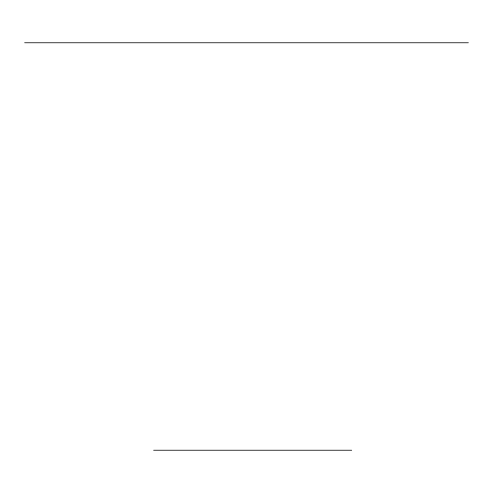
<?xml version="1.0" encoding="UTF-8"?>
<svg xmlns="http://www.w3.org/2000/svg" width="493" height="493" viewBox="0 0 493 493"><rect width="100%" height="100%" fill="white"/><g stroke="black" fill="none" stroke-linecap="round" stroke-linejoin="round"><path stroke-width="0.74" d="M24.65 42.768L468.35 42.768M153.631 450.232L351.706 450.232"/></g></svg>
